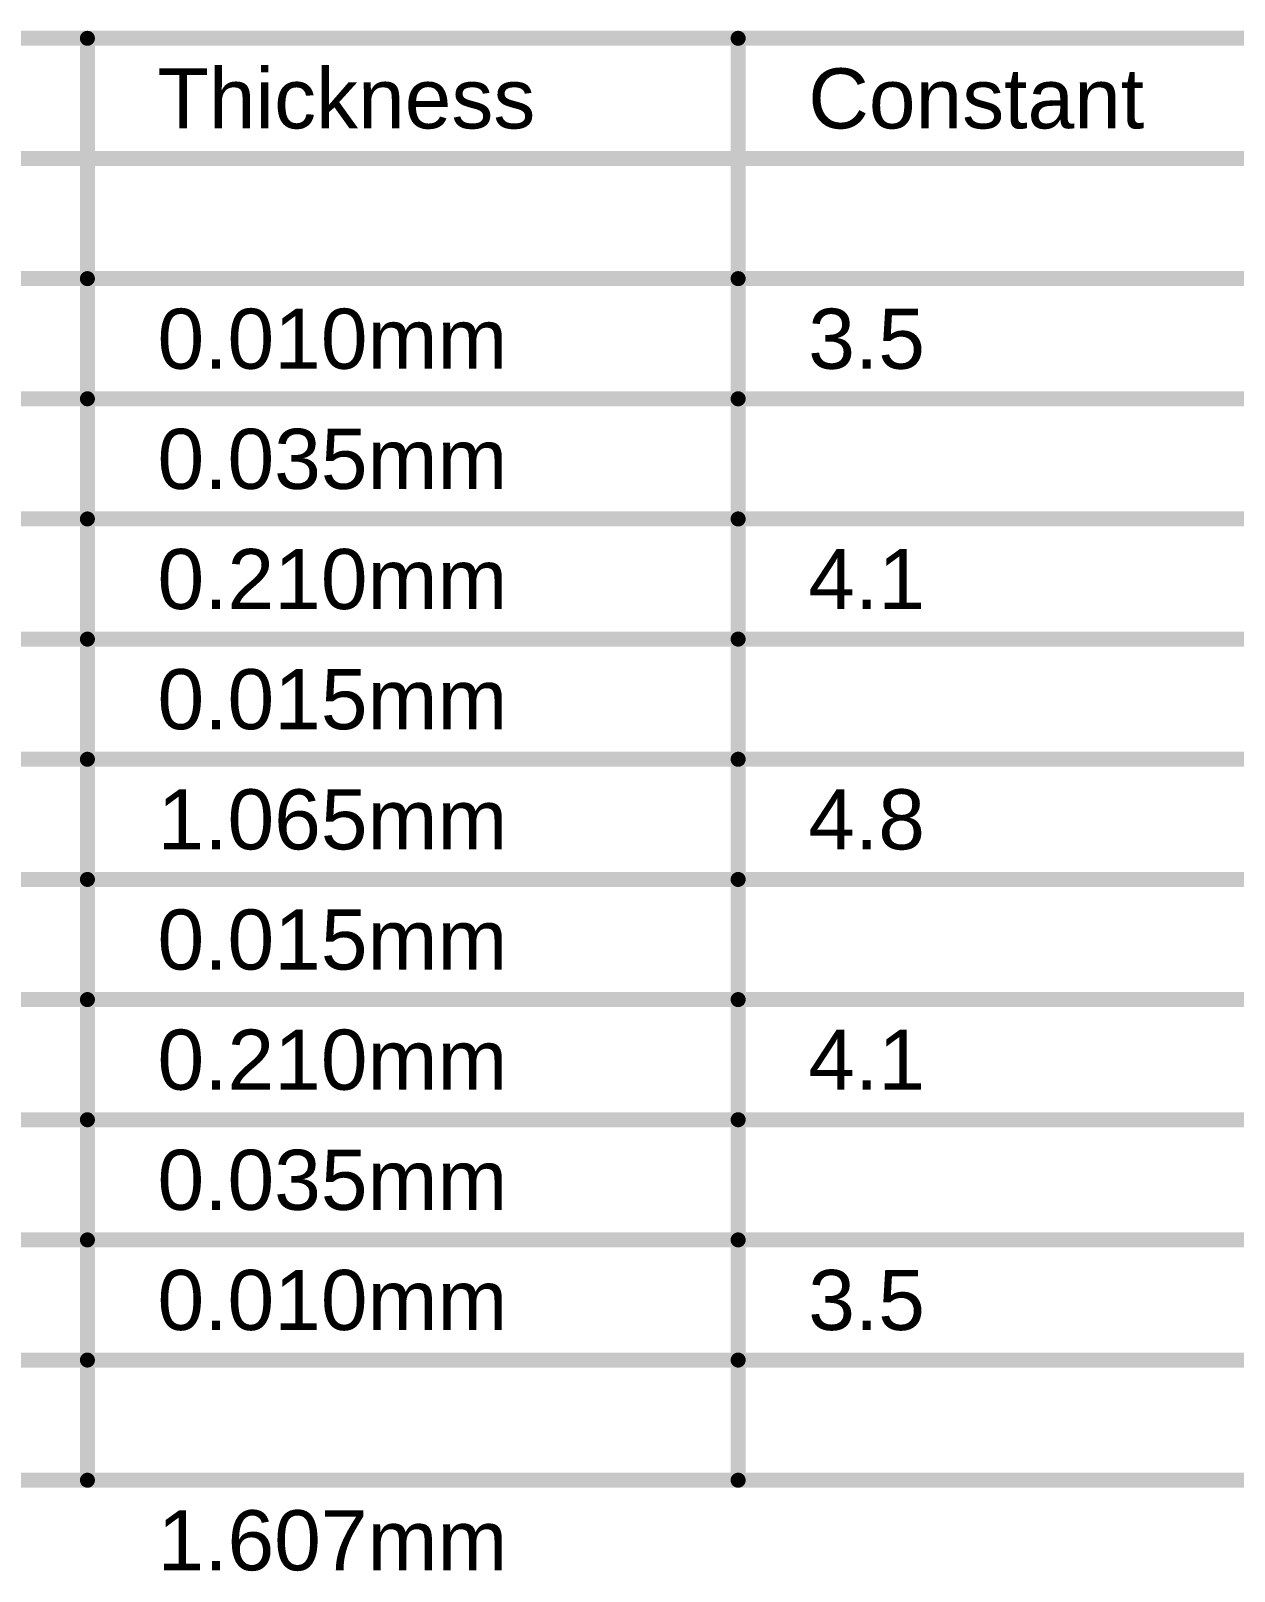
# Model space of a CAD drawing. Header units: inches. Extents: x -6 to 385, y -2 to 102.
# Drawn here: x 171.81 to 202.33, y 21.57 to 60.64 of the extents above; entities that cross this region are included whole.
import ezdxf

# ---------------------------------------------------------------- set-up
doc = ezdxf.new("R2010")
doc.units = ezdxf.units.IN
doc.layers.add('Dimensions', color=6, linetype='Continuous')
doc.styles.add('Arial', font='', dxfattribs={"height": 0.2})
doc.styles.get('Arial').set_extended_font_data('Arial')

msp = doc.modelspace()

# ---------------------------------------------------------------- linework, layer by layer
at = {"layer": 'Dimensions'}
for points in [[(117.378, 60.452, 0.381, 0.381, 0), (232.664, 60.452, 0.381, 0.381, 0)], [(173.244, 23.876, 0.381, 0.381, 0), (173.244, 60.452, 0.381, 0.381, 0)], [(189.75, 23.876, 0.381, 0.381, 0), (189.75, 60.452, 0.381, 0.381, 0)], [(117.378, 57.404, 0.381, 0.381, 0), (232.664, 57.404, 0.381, 0.381, 0)], [(151.406, 54.356, 0.381, 0.381, 0), (173.244, 54.356, 0.381, 0.381, 0)], [(173.244, 54.356, 0.381, 0.381, 0), (189.75, 54.356, 0.381, 0.381, 0)], [(189.75, 54.356, 0.381, 0.381, 0), (204.224, 54.356, 0.381, 0.381, 0)], [(151.406, 51.308, 0.381, 0.381, 0), (173.244, 51.308, 0.381, 0.381, 0)], [(173.244, 51.308, 0.381, 0.381, 0), (189.75, 51.308, 0.381, 0.381, 0)], [(189.75, 51.308, 0.381, 0.381, 0), (204.224, 51.308, 0.381, 0.381, 0)], [(151.406, 48.26, 0.381, 0.381, 0), (173.244, 48.26, 0.381, 0.381, 0)], [(173.244, 48.26, 0.381, 0.381, 0), (189.75, 48.26, 0.381, 0.381, 0)], [(189.75, 48.26, 0.381, 0.381, 0), (204.224, 48.26, 0.381, 0.381, 0)], [(151.406, 45.212, 0.381, 0.381, 0), (173.244, 45.212, 0.381, 0.381, 0)], [(173.244, 45.212, 0.381, 0.381, 0), (189.75, 45.212, 0.381, 0.381, 0)], [(189.75, 45.212, 0.381, 0.381, 0), (204.224, 45.212, 0.381, 0.381, 0)], [(151.406, 42.164, 0.381, 0.381, 0), (173.244, 42.164, 0.381, 0.381, 0)], [(173.244, 42.164, 0.381, 0.381, 0), (189.75, 42.164, 0.381, 0.381, 0)], [(189.75, 42.164, 0.381, 0.381, 0), (204.224, 42.164, 0.381, 0.381, 0)], [(151.406, 39.116, 0.381, 0.381, 0), (173.244, 39.116, 0.381, 0.381, 0)], [(173.244, 39.116, 0.381, 0.381, 0), (189.75, 39.116, 0.381, 0.381, 0)], [(189.75, 39.116, 0.381, 0.381, 0), (204.224, 39.116, 0.381, 0.381, 0)], [(151.406, 36.068, 0.381, 0.381, 0), (173.244, 36.068, 0.381, 0.381, 0)], [(173.244, 36.068, 0.381, 0.381, 0), (189.75, 36.068, 0.381, 0.381, 0)], [(189.75, 36.068, 0.381, 0.381, 0), (204.224, 36.068, 0.381, 0.381, 0)], [(151.406, 33.02, 0.381, 0.381, 0), (173.244, 33.02, 0.381, 0.381, 0)], [(173.244, 33.02, 0.381, 0.381, 0), (189.75, 33.02, 0.381, 0.381, 0)], [(189.75, 33.02, 0.381, 0.381, 0), (204.224, 33.02, 0.381, 0.381, 0)], [(151.406, 29.972, 0.381, 0.381, 0), (173.244, 29.972, 0.381, 0.381, 0)], [(173.244, 29.972, 0.381, 0.381, 0), (189.75, 29.972, 0.381, 0.381, 0)], [(189.75, 29.972, 0.381, 0.381, 0), (204.224, 29.972, 0.381, 0.381, 0)], [(151.406, 26.924, 0.381, 0.381, 0), (173.244, 26.924, 0.381, 0.381, 0)], [(173.244, 26.924, 0.381, 0.381, 0), (189.75, 26.924, 0.381, 0.381, 0)], [(189.75, 26.924, 0.381, 0.381, 0), (204.224, 26.924, 0.381, 0.381, 0)], [(151.406, 23.876, 0.381, 0.381, 0), (173.244, 23.876, 0.381, 0.381, 0)], [(173.244, 23.876, 0.381, 0.381, 0), (189.75, 23.876, 0.381, 0.381, 0)], [(189.75, 23.876, 0.381, 0.381, 0), (204.224, 23.876, 0.381, 0.381, 0)]]:
    msp.add_lwpolyline(points, format="xyseb", dxfattribs=at)
for points in [[(173.149, 60.452, 0.191, 0.191, 1), (173.339, 60.452, 0.191, 0.191, 1)], [(189.654, 60.452, 0.191, 0.191, 1), (189.845, 60.452, 0.191, 0.191, 1)], [(173.149, 54.356, 0.191, 0.191, 1), (173.339, 54.356, 0.191, 0.191, 1)], [(173.149, 54.356, 0.191, 0.191, 1), (173.339, 54.356, 0.191, 0.191, 1)], [(189.654, 54.356, 0.191, 0.191, 1), (189.845, 54.356, 0.191, 0.191, 1)], [(189.654, 54.356, 0.191, 0.191, 1), (189.845, 54.356, 0.191, 0.191, 1)], [(173.149, 51.308, 0.191, 0.191, 1), (173.339, 51.308, 0.191, 0.191, 1)], [(173.149, 51.308, 0.191, 0.191, 1), (173.339, 51.308, 0.191, 0.191, 1)], [(189.654, 51.308, 0.191, 0.191, 1), (189.845, 51.308, 0.191, 0.191, 1)], [(189.654, 51.308, 0.191, 0.191, 1), (189.845, 51.308, 0.191, 0.191, 1)], [(173.149, 48.26, 0.191, 0.191, 1), (173.339, 48.26, 0.191, 0.191, 1)], [(173.149, 48.26, 0.191, 0.191, 1), (173.339, 48.26, 0.191, 0.191, 1)], [(189.654, 48.26, 0.191, 0.191, 1), (189.845, 48.26, 0.191, 0.191, 1)], [(189.654, 48.26, 0.191, 0.191, 1), (189.845, 48.26, 0.191, 0.191, 1)], [(173.149, 45.212, 0.191, 0.191, 1), (173.339, 45.212, 0.191, 0.191, 1)], [(173.149, 45.212, 0.191, 0.191, 1), (173.339, 45.212, 0.191, 0.191, 1)], [(189.654, 45.212, 0.191, 0.191, 1), (189.845, 45.212, 0.191, 0.191, 1)], [(189.654, 45.212, 0.191, 0.191, 1), (189.845, 45.212, 0.191, 0.191, 1)], [(173.149, 42.164, 0.191, 0.191, 1), (173.339, 42.164, 0.191, 0.191, 1)], [(173.149, 42.164, 0.191, 0.191, 1), (173.339, 42.164, 0.191, 0.191, 1)], [(189.654, 42.164, 0.191, 0.191, 1), (189.845, 42.164, 0.191, 0.191, 1)], [(189.654, 42.164, 0.191, 0.191, 1), (189.845, 42.164, 0.191, 0.191, 1)], [(173.149, 39.116, 0.191, 0.191, 1), (173.339, 39.116, 0.191, 0.191, 1)], [(173.149, 39.116, 0.191, 0.191, 1), (173.339, 39.116, 0.191, 0.191, 1)], [(189.654, 39.116, 0.191, 0.191, 1), (189.845, 39.116, 0.191, 0.191, 1)], [(189.654, 39.116, 0.191, 0.191, 1), (189.845, 39.116, 0.191, 0.191, 1)], [(173.149, 36.068, 0.191, 0.191, 1), (173.339, 36.068, 0.191, 0.191, 1)], [(173.149, 36.068, 0.191, 0.191, 1), (173.339, 36.068, 0.191, 0.191, 1)], [(189.654, 36.068, 0.191, 0.191, 1), (189.845, 36.068, 0.191, 0.191, 1)], [(189.654, 36.068, 0.191, 0.191, 1), (189.845, 36.068, 0.191, 0.191, 1)], [(173.149, 33.02, 0.191, 0.191, 1), (173.339, 33.02, 0.191, 0.191, 1)], [(173.149, 33.02, 0.191, 0.191, 1), (173.339, 33.02, 0.191, 0.191, 1)], [(189.654, 33.02, 0.191, 0.191, 1), (189.845, 33.02, 0.191, 0.191, 1)], [(189.654, 33.02, 0.191, 0.191, 1), (189.845, 33.02, 0.191, 0.191, 1)], [(173.149, 29.972, 0.191, 0.191, 1), (173.339, 29.972, 0.191, 0.191, 1)], [(173.149, 29.972, 0.191, 0.191, 1), (173.339, 29.972, 0.191, 0.191, 1)], [(189.654, 29.972, 0.191, 0.191, 1), (189.845, 29.972, 0.191, 0.191, 1)], [(189.654, 29.972, 0.191, 0.191, 1), (189.845, 29.972, 0.191, 0.191, 1)], [(173.149, 26.924, 0.191, 0.191, 1), (173.339, 26.924, 0.191, 0.191, 1)], [(173.149, 26.924, 0.191, 0.191, 1), (173.339, 26.924, 0.191, 0.191, 1)], [(189.654, 26.924, 0.191, 0.191, 1), (189.845, 26.924, 0.191, 0.191, 1)], [(189.654, 26.924, 0.191, 0.191, 1), (189.845, 26.924, 0.191, 0.191, 1)], [(173.149, 23.876, 0.191, 0.191, 1), (173.339, 23.876, 0.191, 0.191, 1)], [(173.149, 23.876, 0.191, 0.191, 1), (173.339, 23.876, 0.191, 0.191, 1)], [(173.149, 23.876, 0.191, 0.191, 1), (173.339, 23.876, 0.191, 0.191, 1)], [(189.654, 23.876, 0.191, 0.191, 1), (189.845, 23.876, 0.191, 0.191, 1)], [(189.654, 23.876, 0.191, 0.191, 1), (189.845, 23.876, 0.191, 0.191, 1)], [(189.654, 23.876, 0.191, 0.191, 1), (189.845, 23.876, 0.191, 0.191, 1)]]:
    msp.add_lwpolyline(points, format="xyseb", close=True, dxfattribs=at)

# ---------------------------------------------------------------- texts
at = {"layer": 'Dimensions', "style": 'Arial'}
for s, p in [('Thickness', (175.022, 58.166)), ('Constant', (191.528, 58.166)), ('0.010mm', (175.022, 52.07)), ('3.5', (191.528, 52.07)), ('0.035mm', (175.022, 49.022)), ('0.210mm', (175.022, 45.974)), ('4.1', (191.528, 45.974)), ('0.015mm', (175.022, 42.926)), ('1.065mm', (175.022, 39.878)), ('4.8', (191.528, 39.878)), ('0.015mm', (175.022, 36.83)), ('0.210mm', (175.022, 33.782)), ('4.1', (191.528, 33.782)), ('0.035mm', (175.022, 30.734)), ('0.010mm', (175.022, 27.686)), ('3.5', (191.528, 27.686)), ('1.607mm', (175.022, 21.59))]:
    msp.add_text(s, height=1.524, dxfattribs=at).set_placement(p)

doc.saveas('drawing.dxf')
